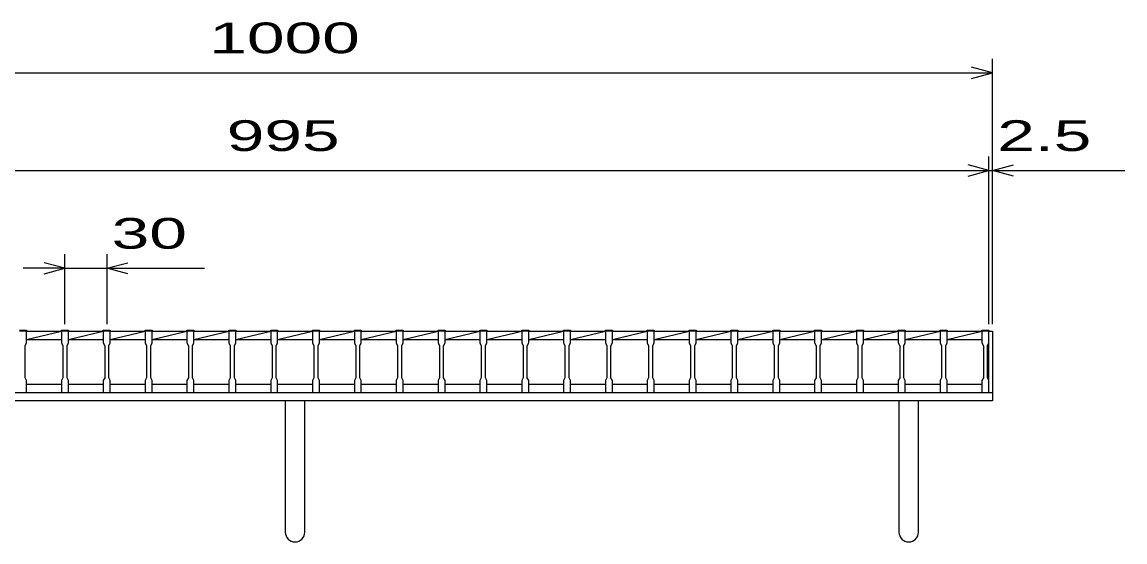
# Model space of a CAD drawing. Units: millimetres on the paper. Extents: x 0 to 355, y 0 to 234.
# Drawn here: x 70.3 to 149.3, y 67.1 to 104.4 of the extents above; entities that cross this region are included whole.
import ezdxf
from ezdxf.enums import TextEntityAlignment as Align

# ---------------------------------------------------------------- set-up
doc = ezdxf.new("R2010")
doc.units = ezdxf.units.MM
for name, color, linetype, lineweight in [('16', 3, 'Continuous', 25), ('19', 6, 'Continuous', 25), ('22', 4, 'Continuous', 25)]:
    doc.layers.add(name, color=color, linetype=linetype, lineweight=lineweight)
doc.styles.add('ベクトル', font='')
doc.styles.get('ベクトル').set_extended_font_data('ベクトル')

msp = doc.modelspace()

# ---------------------------------------------------------------- linework, layer by layer
at = {"layer": '16'}
for p, q in [((70.1, 82.32), (70.6, 82.32)), ((70.6, 82.25), (70.1, 82.25)), ((70.6, 82.32), (70.6, 82.25)), ((70.6, 81.4), (70.6, 82.25)), ((70.6, 82.25), (73.1, 82.25)), ((70.6, 81.65), (73.1, 82.25)), ((73.1, 82.25), (73.1, 82.32)), ((73.1, 82.32), (73.6, 82.32)), ((73.1, 82.25), (73.1, 81.4)), ((73.6, 82.25), (73.1, 82.25)), ((73.6, 82.32), (73.6, 82.25)), ((73.6, 81.4), (73.6, 82.25)), ((73.6, 82.25), (76.1, 82.25)), ((73.6, 81.65), (76.1, 82.25)), ((76.1, 82.25), (76.1, 82.32)), ((76.1, 82.32), (76.6, 82.32)), ((76.1, 82.25), (76.1, 81.4)), ((76.6, 82.25), (76.1, 82.25)), ((76.6, 82.32), (76.6, 82.25)), ((76.6, 81.4), (76.6, 82.25)), ((76.6, 82.25), (79.1, 82.25)), ((76.6, 81.65), (79.1, 82.25)), ((79.1, 82.25), (79.1, 82.32)), ((79.1, 82.32), (79.6, 82.32)), ((79.1, 82.25), (79.1, 81.4)), ((79.6, 82.25), (79.1, 82.25)), ((79.6, 82.32), (79.6, 82.25)), ((79.6, 81.4), (79.6, 82.25)), ((79.6, 82.25), (82.1, 82.25)), ((79.6, 81.65), (82.1, 82.25)), ((82.1, 82.25), (82.1, 82.32)), ((82.1, 82.32), (82.6, 82.32)), ((82.1, 82.25), (82.1, 81.4)), ((82.6, 82.25), (82.1, 82.25)), ((82.6, 82.32), (82.6, 82.25)), ((82.6, 81.4), (82.6, 82.25)), ((82.6, 82.25), (85.1, 82.25)), ((82.6, 81.65), (85.1, 82.25)), ((85.1, 82.25), (85.1, 82.32)), ((85.1, 82.32), (85.6, 82.32)), ((85.1, 82.25), (85.1, 81.4)), ((85.6, 82.25), (85.1, 82.25)), ((85.6, 82.32), (85.6, 82.25)), ((85.6, 81.4), (85.6, 82.25)), ((85.6, 82.25), (88.1, 82.25)), ((85.6, 81.65), (88.1, 82.25)), ((88.1, 82.25), (88.1, 82.32)), ((88.1, 82.32), (88.6, 82.32)), ((88.1, 82.25), (88.1, 81.4)), ((88.6, 82.25), (88.1, 82.25)), ((88.6, 82.32), (88.6, 82.25)), ((88.6, 81.4), (88.6, 82.25)), ((88.6, 82.25), (91.1, 82.25)), ((88.6, 81.65), (91.1, 82.25)), ((91.1, 82.25), (91.1, 82.32)), ((91.1, 82.32), (91.6, 82.32)), ((91.1, 82.25), (91.1, 81.4)), ((91.6, 82.25), (91.1, 82.25)), ((91.6, 82.32), (91.6, 82.25)), ((91.6, 81.4), (91.6, 82.25)), ((91.6, 82.25), (94.1, 82.25)), ((91.6, 81.65), (94.1, 82.25)), ((94.1, 82.25), (94.1, 82.32)), ((94.1, 82.32), (94.6, 82.32)), ((94.1, 82.25), (94.1, 81.4)), ((94.6, 82.25), (94.1, 82.25)), ((94.6, 82.32), (94.6, 82.25)), ((94.6, 81.4), (94.6, 82.25)), ((94.6, 82.25), (97.1, 82.25)), ((94.6, 81.65), (97.1, 82.25)), ((97.1, 82.25), (97.1, 82.32)), ((97.1, 82.32), (97.6, 82.32)), ((97.1, 82.25), (97.1, 81.4)), ((97.6, 82.25), (97.1, 82.25)), ((97.6, 82.32), (97.6, 82.25)), ((97.6, 81.4), (97.6, 82.25)), ((97.6, 82.25), (100.1, 82.25)), ((97.6, 81.65), (100.1, 82.25)), ((100.1, 82.25), (100.1, 82.32)), ((100.1, 82.32), (100.6, 82.32)), ((100.1, 82.25), (100.1, 81.4)), ((100.6, 82.25), (100.1, 82.25)), ((100.6, 82.32), (100.6, 82.25)), ((100.6, 81.4), (100.6, 82.25)), ((100.6, 82.25), (103.1, 82.25)), ((100.6, 81.65), (103.1, 82.25)), ((103.1, 82.25), (103.1, 82.32)), ((103.1, 82.32), (103.6, 82.32)), ((103.1, 82.25), (103.1, 81.4)), ((103.6, 82.25), (103.1, 82.25)), ((103.6, 82.32), (103.6, 82.25)), ((103.6, 81.4), (103.6, 82.25)), ((103.6, 82.25), (106.1, 82.25)), ((103.6, 81.65), (106.1, 82.25)), ((106.1, 82.25), (106.1, 82.32)), ((106.1, 82.32), (106.6, 82.32)), ((106.1, 82.25), (106.1, 81.4)), ((106.6, 82.25), (106.1, 82.25)), ((106.6, 82.32), (106.6, 82.25)), ((106.6, 81.4), (106.6, 82.25)), ((106.6, 82.25), (109.1, 82.25)), ((106.6, 81.65), (109.1, 82.25)), ((109.1, 82.25), (109.1, 82.32)), ((109.1, 82.32), (109.6, 82.32)), ((109.1, 82.25), (109.1, 81.4)), ((109.6, 82.25), (109.1, 82.25)), ((109.6, 82.32), (109.6, 82.25)), ((109.6, 81.4), (109.6, 82.25)), ((109.6, 82.25), (112.1, 82.25)), ((109.6, 81.65), (112.1, 82.25)), ((112.1, 82.25), (112.1, 82.32)), ((112.1, 82.32), (112.6, 82.32)), ((112.1, 82.25), (112.1, 81.4)), ((112.6, 82.25), (112.1, 82.25)), ((112.6, 82.32), (112.6, 82.25)), ((112.6, 81.4), (112.6, 82.25)), ((112.6, 82.25), (115.1, 82.25)), ((112.6, 81.65), (115.1, 82.25)), ((115.1, 82.25), (115.1, 82.32)), ((115.1, 82.32), (115.6, 82.32)), ((115.1, 82.25), (115.1, 81.4)), ((115.6, 82.25), (115.1, 82.25)), ((115.6, 82.32), (115.6, 82.25)), ((115.6, 81.4), (115.6, 82.25)), ((115.6, 82.25), (118.1, 82.25)), ((115.6, 81.65), (118.1, 82.25)), ((118.1, 82.25), (118.1, 82.32)), ((118.1, 82.32), (118.6, 82.32)), ((118.1, 82.25), (118.1, 81.4)), ((118.6, 82.25), (118.1, 82.25)), ((118.6, 82.32), (118.6, 82.25)), ((118.6, 81.4), (118.6, 82.25)), ((118.6, 82.25), (121.1, 82.25)), ((118.6, 81.65), (121.1, 82.25)), ((121.1, 82.25), (121.1, 82.32)), ((121.1, 82.32), (121.6, 82.32)), ((121.1, 82.25), (121.1, 81.4)), ((121.6, 82.25), (121.1, 82.25)), ((121.6, 82.32), (121.6, 82.25)), ((121.6, 81.4), (121.6, 82.25)), ((121.6, 82.25), (124.1, 82.25)), ((121.6, 81.65), (124.1, 82.25)), ((124.1, 82.25), (124.1, 82.32)), ((124.1, 82.32), (124.6, 82.32)), ((124.1, 82.25), (124.1, 81.4)), ((124.6, 82.25), (124.1, 82.25)), ((124.6, 82.32), (124.6, 82.25)), ((124.6, 81.4), (124.6, 82.25)), ((124.6, 82.25), (127.1, 82.25)), ((124.6, 81.65), (127.1, 82.25)), ((127.1, 82.25), (127.1, 82.32)), ((127.1, 82.32), (127.6, 82.32)), ((127.1, 82.25), (127.1, 81.4)), ((127.6, 82.25), (127.1, 82.25)), ((127.6, 82.32), (127.6, 82.25)), ((127.6, 81.4), (127.6, 82.25)), ((127.6, 82.25), (130.1, 82.25)), ((127.6, 81.65), (130.1, 82.25)), ((130.1, 82.25), (130.1, 82.32)), ((130.1, 82.32), (130.6, 82.32)), ((130.1, 82.25), (130.1, 81.4)), ((130.6, 82.25), (130.1, 82.25)), ((130.6, 82.32), (130.6, 82.25)), ((130.6, 81.4), (130.6, 82.25)), ((130.6, 82.25), (133.1, 82.25)), ((130.6, 81.65), (133.1, 82.25)), ((133.1, 82.25), (133.1, 82.32)), ((133.1, 82.32), (133.6, 82.32)), ((133.1, 82.25), (133.1, 81.4)), ((133.6, 82.25), (133.1, 82.25)), ((133.6, 82.32), (133.6, 82.25)), ((133.6, 81.4), (133.6, 82.25)), ((133.6, 82.25), (136.1, 82.25)), ((133.6, 81.65), (136.1, 82.25)), ((136.1, 82.25), (136.1, 82.32)), ((136.1, 82.32), (136.6, 82.32)), ((136.1, 82.25), (136.1, 81.4)), ((136.6, 82.25), (136.1, 82.25)), ((136.6, 82.32), (136.6, 82.25)), ((136.6, 81.4), (136.6, 82.25)), ((136.6, 82.25), (139.1, 82.25)), ((136.6, 81.65), (139.1, 82.25)), ((139.1, 82.25), (139.1, 82.32)), ((139.1, 82.32), (139.6, 82.32)), ((139.1, 82.25), (139.1, 81.4)), ((139.6, 82.25), (139.1, 82.25)), ((139.6, 82.32), (139.6, 82.25)), ((139.6, 81.4), (139.6, 82.25)), ((139.6, 78.45), (139.6, 82.25)), ((70.6, 81.65), (73.1, 81.65)), ((73.6, 81.65), (76.1, 81.65)), ((76.6, 81.65), (79.1, 81.65)), ((79.6, 81.65), (82.1, 81.65)), ((82.6, 81.65), (85.1, 81.65)), ((85.6, 81.65), (88.1, 81.65)), ((88.6, 81.65), (91.1, 81.65)), ((91.6, 81.65), (94.1, 81.65)), ((94.6, 81.65), (97.1, 81.65)), ((97.6, 81.65), (100.1, 81.65)), ((100.6, 81.65), (103.1, 81.65)), ((103.6, 81.65), (106.1, 81.65)), ((106.6, 81.65), (109.1, 81.65)), ((109.6, 81.65), (112.1, 81.65)), ((112.6, 81.65), (115.1, 81.65)), ((115.6, 81.65), (118.1, 81.65)), ((118.6, 81.65), (121.1, 81.65)), ((121.6, 81.65), (124.1, 81.65)), ((124.6, 81.65), (127.1, 81.65)), ((127.6, 81.65), (130.1, 81.65)), ((130.6, 81.65), (133.1, 81.65)), ((133.6, 81.65), (136.1, 81.65)), ((136.6, 81.65), (139.1, 81.65)), ((70.5, 81.2), (70.6, 81.4)), ((70.5, 78.9), (70.5, 81.2)), ((73.1, 81.4), (73.2, 81.2)), ((73.2, 81.2), (73.2, 78.9)), ((73.5, 81.2), (73.6, 81.4)), ((73.5, 78.9), (73.5, 81.2)), ((76.1, 81.4), (76.2, 81.2)), ((76.2, 81.2), (76.2, 78.9)), ((76.5, 81.2), (76.6, 81.4)), ((76.5, 78.9), (76.5, 81.2)), ((79.1, 81.4), (79.2, 81.2)), ((79.2, 81.2), (79.2, 78.9)), ((79.5, 81.2), (79.6, 81.4)), ((79.5, 78.9), (79.5, 81.2)), ((82.1, 81.4), (82.2, 81.2)), ((82.2, 81.2), (82.2, 78.9)), ((82.5, 81.2), (82.6, 81.4)), ((82.5, 78.9), (82.5, 81.2)), ((85.1, 81.4), (85.2, 81.2)), ((85.2, 81.2), (85.2, 78.9)), ((85.5, 81.2), (85.6, 81.4)), ((85.5, 78.9), (85.5, 81.2)), ((88.1, 81.4), (88.2, 81.2)), ((88.2, 81.2), (88.2, 78.9)), ((88.5, 81.2), (88.6, 81.4)), ((88.5, 78.9), (88.5, 81.2)), ((91.1, 81.4), (91.2, 81.2)), ((91.2, 81.2), (91.2, 78.9)), ((91.5, 81.2), (91.6, 81.4)), ((91.5, 78.9), (91.5, 81.2)), ((94.1, 81.4), (94.2, 81.2)), ((94.2, 81.2), (94.2, 78.9)), ((94.5, 81.2), (94.6, 81.4)), ((94.5, 78.9), (94.5, 81.2)), ((97.1, 81.4), (97.2, 81.2)), ((97.2, 81.2), (97.2, 78.9)), ((97.5, 81.2), (97.6, 81.4)), ((97.5, 78.9), (97.5, 81.2)), ((100.1, 81.4), (100.2, 81.2)), ((100.2, 81.2), (100.2, 78.9)), ((100.5, 81.2), (100.6, 81.4)), ((100.5, 78.9), (100.5, 81.2)), ((103.1, 81.4), (103.2, 81.2)), ((103.2, 81.2), (103.2, 78.9)), ((103.5, 81.2), (103.6, 81.4)), ((103.5, 78.9), (103.5, 81.2)), ((106.1, 81.4), (106.2, 81.2)), ((106.2, 81.2), (106.2, 78.9)), ((106.5, 81.2), (106.6, 81.4)), ((106.5, 78.9), (106.5, 81.2)), ((109.1, 81.4), (109.2, 81.2)), ((109.2, 81.2), (109.2, 78.9)), ((109.5, 81.2), (109.6, 81.4)), ((109.5, 78.9), (109.5, 81.2)), ((112.1, 81.4), (112.2, 81.2)), ((112.2, 81.2), (112.2, 78.9)), ((112.5, 81.2), (112.6, 81.4)), ((112.5, 78.9), (112.5, 81.2)), ((115.1, 81.4), (115.2, 81.2)), ((115.2, 81.2), (115.2, 78.9)), ((115.5, 81.2), (115.6, 81.4)), ((115.5, 78.9), (115.5, 81.2)), ((118.1, 81.4), (118.2, 81.2)), ((118.2, 81.2), (118.2, 78.9)), ((118.5, 81.2), (118.6, 81.4)), ((118.5, 78.9), (118.5, 81.2)), ((121.1, 81.4), (121.2, 81.2)), ((121.2, 81.2), (121.2, 78.9)), ((121.5, 81.2), (121.6, 81.4)), ((121.5, 78.9), (121.5, 81.2)), ((124.1, 81.4), (124.2, 81.2)), ((124.2, 81.2), (124.2, 78.9)), ((124.5, 81.2), (124.6, 81.4)), ((124.5, 78.9), (124.5, 81.2)), ((127.1, 81.4), (127.2, 81.2)), ((127.2, 81.2), (127.2, 78.9)), ((127.5, 81.2), (127.6, 81.4)), ((127.5, 78.9), (127.5, 81.2)), ((130.1, 81.4), (130.2, 81.2)), ((130.2, 81.2), (130.2, 78.9)), ((130.5, 81.2), (130.6, 81.4)), ((130.5, 78.9), (130.5, 81.2)), ((133.1, 81.4), (133.2, 81.2)), ((133.2, 81.2), (133.2, 78.9)), ((133.5, 81.2), (133.6, 81.4)), ((133.5, 78.9), (133.5, 81.2)), ((136.1, 81.4), (136.2, 81.2)), ((136.2, 81.2), (136.2, 78.9)), ((136.5, 81.2), (136.6, 81.4)), ((136.5, 78.9), (136.5, 81.2)), ((139.1, 81.4), (139.2, 81.2)), ((139.2, 81.2), (139.2, 78.9)), ((139.5, 81.2), (139.6, 81.4)), ((139.5, 78.9), (139.5, 81.2)), ((70.6, 78.7), (70.5, 78.9)), ((70.6, 77.85), (70.6, 78.7)), ((70.6, 78.45), (73.1, 78.45)), ((73.2, 78.9), (73.1, 78.7)), ((73.1, 78.7), (73.1, 77.85)), ((73.6, 78.7), (73.5, 78.9)), ((73.6, 77.85), (73.6, 78.7)), ((73.6, 78.45), (76.1, 78.45)), ((76.2, 78.9), (76.1, 78.7)), ((76.1, 78.7), (76.1, 77.85)), ((76.6, 78.7), (76.5, 78.9)), ((76.6, 77.85), (76.6, 78.7)), ((76.6, 78.45), (79.1, 78.45)), ((79.2, 78.9), (79.1, 78.7)), ((79.1, 78.7), (79.1, 77.85)), ((79.6, 78.7), (79.5, 78.9)), ((79.6, 77.85), (79.6, 78.7)), ((79.6, 78.45), (82.1, 78.45)), ((82.2, 78.9), (82.1, 78.7)), ((82.1, 78.7), (82.1, 77.85)), ((82.6, 78.7), (82.5, 78.9)), ((82.6, 77.85), (82.6, 78.7)), ((82.6, 78.45), (85.1, 78.45)), ((85.2, 78.9), (85.1, 78.7)), ((85.1, 78.7), (85.1, 77.85)), ((85.6, 78.7), (85.5, 78.9)), ((85.6, 77.85), (85.6, 78.7)), ((85.6, 78.45), (88.1, 78.45)), ((88.2, 78.9), (88.1, 78.7)), ((88.1, 78.7), (88.1, 77.85)), ((88.6, 78.7), (88.5, 78.9)), ((88.6, 77.85), (88.6, 78.7)), ((88.6, 78.45), (91.1, 78.45)), ((91.2, 78.9), (91.1, 78.7)), ((91.1, 78.7), (91.1, 77.85)), ((91.6, 78.7), (91.5, 78.9)), ((91.6, 77.85), (91.6, 78.7)), ((91.6, 78.45), (94.1, 78.45)), ((94.2, 78.9), (94.1, 78.7)), ((94.1, 78.7), (94.1, 77.85)), ((94.6, 78.7), (94.5, 78.9)), ((94.6, 77.85), (94.6, 78.7)), ((94.6, 78.45), (97.1, 78.45)), ((97.2, 78.9), (97.1, 78.7)), ((97.1, 78.7), (97.1, 77.85)), ((97.6, 78.7), (97.5, 78.9)), ((97.6, 77.85), (97.6, 78.7)), ((97.6, 78.45), (100.1, 78.45)), ((100.2, 78.9), (100.1, 78.7)), ((100.1, 78.7), (100.1, 77.85)), ((100.6, 78.7), (100.5, 78.9)), ((100.6, 77.85), (100.6, 78.7)), ((100.6, 78.45), (103.1, 78.45)), ((103.2, 78.9), (103.1, 78.7)), ((103.1, 78.7), (103.1, 77.85)), ((103.6, 78.7), (103.5, 78.9)), ((103.6, 77.85), (103.6, 78.7)), ((103.6, 78.45), (106.1, 78.45)), ((106.2, 78.9), (106.1, 78.7)), ((106.1, 78.7), (106.1, 77.85)), ((106.6, 78.7), (106.5, 78.9)), ((106.6, 77.85), (106.6, 78.7)), ((106.6, 78.45), (109.1, 78.45)), ((109.2, 78.9), (109.1, 78.7)), ((109.1, 78.7), (109.1, 77.85)), ((109.6, 78.7), (109.5, 78.9)), ((109.6, 77.85), (109.6, 78.7)), ((109.6, 78.45), (112.1, 78.45)), ((112.2, 78.9), (112.1, 78.7)), ((112.1, 78.7), (112.1, 77.85)), ((112.6, 78.7), (112.5, 78.9)), ((112.6, 77.85), (112.6, 78.7)), ((112.6, 78.45), (115.1, 78.45)), ((115.2, 78.9), (115.1, 78.7)), ((115.1, 78.7), (115.1, 77.85)), ((115.6, 78.7), (115.5, 78.9)), ((115.6, 77.85), (115.6, 78.7)), ((115.6, 78.45), (118.1, 78.45)), ((118.2, 78.9), (118.1, 78.7)), ((118.1, 78.7), (118.1, 77.85)), ((118.6, 78.7), (118.5, 78.9)), ((118.6, 77.85), (118.6, 78.7)), ((118.6, 78.45), (121.1, 78.45)), ((121.2, 78.9), (121.1, 78.7)), ((121.1, 78.7), (121.1, 77.85)), ((121.6, 78.7), (121.5, 78.9)), ((121.6, 77.85), (121.6, 78.7)), ((121.6, 78.45), (124.1, 78.45)), ((124.2, 78.9), (124.1, 78.7)), ((124.1, 78.7), (124.1, 77.85)), ((124.6, 78.7), (124.5, 78.9)), ((124.6, 77.85), (124.6, 78.7)), ((124.6, 78.45), (127.1, 78.45)), ((127.2, 78.9), (127.1, 78.7)), ((127.1, 78.7), (127.1, 77.85)), ((127.6, 78.7), (127.5, 78.9)), ((127.6, 77.85), (127.6, 78.7)), ((127.6, 78.45), (130.1, 78.45)), ((130.2, 78.9), (130.1, 78.7)), ((130.1, 78.7), (130.1, 77.85)), ((130.6, 78.7), (130.5, 78.9)), ((130.6, 77.85), (130.6, 78.7)), ((130.6, 78.45), (133.1, 78.45)), ((133.2, 78.9), (133.1, 78.7)), ((133.1, 78.7), (133.1, 77.85)), ((133.6, 78.7), (133.5, 78.9)), ((133.6, 77.85), (133.6, 78.7)), ((133.6, 78.45), (136.1, 78.45)), ((136.2, 78.9), (136.1, 78.7)), ((136.1, 78.7), (136.1, 77.85)), ((136.6, 78.7), (136.5, 78.9)), ((136.6, 77.85), (136.6, 78.7)), ((136.6, 78.45), (139.1, 78.45)), ((139.2, 78.9), (139.1, 78.7)), ((139.1, 78.7), (139.1, 77.85)), ((139.6, 78.7), (139.5, 78.9)), ((139.6, 77.85), (139.6, 78.7)), ((70.1, 77.85), (70.6, 77.85)), ((73.1, 77.85), (73.6, 77.85)), ((76.1, 77.85), (76.6, 77.85)), ((79.1, 77.85), (79.6, 77.85)), ((82.1, 77.85), (82.6, 77.85)), ((85.1, 77.85), (85.6, 77.85)), ((88.1, 77.85), (88.6, 77.85)), ((91.1, 77.85), (91.6, 77.85)), ((94.1, 77.85), (94.6, 77.85)), ((97.1, 77.85), (97.6, 77.85)), ((100.1, 77.85), (100.6, 77.85)), ((103.1, 77.85), (103.6, 77.85)), ((106.1, 77.85), (106.6, 77.85)), ((109.1, 77.85), (109.6, 77.85)), ((112.1, 77.85), (112.6, 77.85)), ((115.1, 77.85), (115.6, 77.85)), ((118.1, 77.85), (118.6, 77.85)), ((121.1, 77.85), (121.6, 77.85)), ((124.1, 77.85), (124.6, 77.85)), ((127.1, 77.85), (127.6, 77.85)), ((130.1, 77.85), (130.6, 77.85)), ((133.1, 77.85), (133.6, 77.85)), ((136.1, 77.85), (136.6, 77.85)), ((139.1, 77.85), (139.6, 77.85))]:
    msp.add_line(p, q, dxfattribs=at)
at = {"layer": '19'}
for p, q in [((139.6, 82.25), (139.85, 82.25)), ((139.85, 82.25), (139.85, 77.85)), ((39.85, 77.85), (139.85, 77.85)), ((139.85, 77.85), (139.85, 77.25)), ((139.85, 77.25), (39.85, 77.25)), ((89.15, 77.25), (89.15, 67.85)), ((90.55, 67.85), (90.55, 77.25)), ((133.15, 77.25), (133.15, 67.85)), ((134.55, 67.85), (134.55, 77.25))]:
    msp.add_line(p, q, dxfattribs=at)
for centre in [(89.85, 67.85), (133.85, 67.85)]:
    msp.add_arc(centre, 0.7, 180, 0, dxfattribs=at)
at = {"layer": '22'}
for p, q in [((139.85, 82.75), (139.85, 101.75)), ((39.85, 100.75), (139.85, 100.75)), ((139.85, 100.75), (138.35, 101.15)), ((138.35, 100.35), (139.85, 100.75)), ((139.6, 93.75), (138.1, 94.15)), ((139.6, 82.75), (139.6, 94.75)), ((139.85, 82.75), (139.85, 94.75)), ((139.85, 93.75), (141.35, 94.15)), ((40.1, 93.75), (139.6, 93.75)), ((138.1, 93.35), (139.6, 93.75)), ((139.6, 93.75), (139.85, 93.75)), ((141.35, 93.35), (139.85, 93.75)), ((139.85, 93.75), (149.35, 93.75)), ((73.35, 86.75), (71.85, 87.15)), ((73.35, 82.75), (73.35, 87.75)), ((76.35, 87.75), (76.35, 82.75)), ((76.35, 86.75), (77.85, 87.15)), ((73.35, 86.75), (70.35, 86.75)), ((71.85, 86.35), (73.35, 86.75)), ((73.35, 86.75), (76.35, 86.75)), ((77.85, 86.35), (76.35, 86.75)), ((76.35, 86.75), (83.35, 86.75))]:
    msp.add_line(p, q, dxfattribs=at)

# ---------------------------------------------------------------- texts
at = {"layer": '22', "color": 2, "style": 'ベクトル', "width": 1.65}
for s, p in [(' 1000 ', (82.35, 103.25)), (' 995 ', (83.6, 96.25)), (' 2.5 ', (138.85, 96.25)), (' 30 ', (75.35, 89.25))]:
    msp.add_text(s, height=2.199, dxfattribs=at).set_placement(p, align=Align.MIDDLE_LEFT)

doc.saveas('drawing.dxf')
